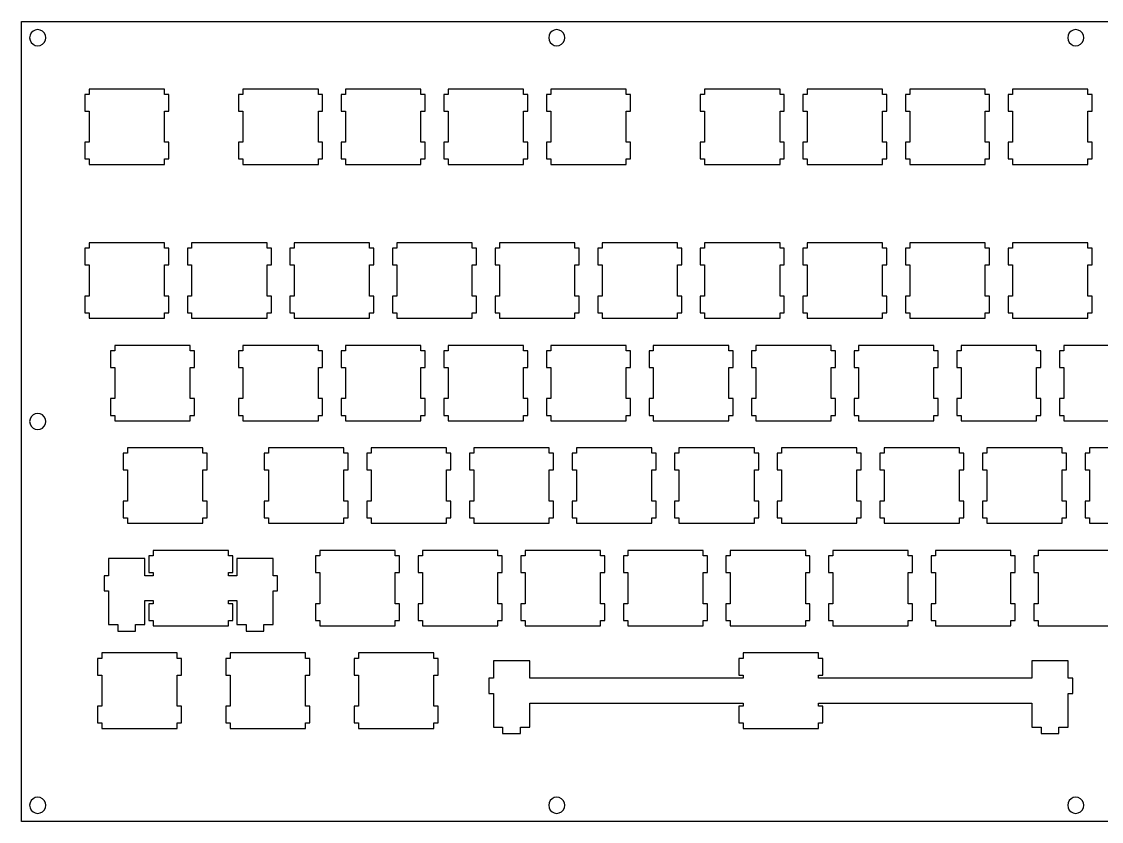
# Model space of a CAD drawing. Extents: x 0 to 392, y 0 to 149.
# Drawn here: x 0.1 to 200.6, y 0.2 to 148.8 of the extents above; entities that cross this region are included whole.
import ezdxf

# ---------------------------------------------------------------- set-up
doc = ezdxf.new("R2010")
doc.units = 0
doc.layers.get('0').update_dxf_attribs({"linetype": 'CONTINUOUS'})

msp = doc.modelspace()

# ---------------------------------------------------------------- linework, layer by layer
at = {"color": 0}
for p, q in [((0.09508, 148.777), (391.569, 148.777)), ((0.09508, 0.19017), (0.09508, 148.777)), ((1.88102, 146.659), (1.66743, 146.242)), ((2.21313, 146.991), (1.88102, 146.659)), ((2.63067, 147.205), (2.21313, 146.991)), ((3.09507, 147.278), (2.63067, 147.205)), ((3.55808, 147.205), (3.09507, 147.278)), ((3.97563, 146.991), (3.55808, 147.205)), ((4.30773, 146.659), (3.97563, 146.991)), ((4.51997, 146.242), (4.30773, 146.659)), ((98.25, 146.659), (98.0362, 146.242)), ((98.582, 146.991), (98.25, 146.659)), ((98.9997, 147.205), (98.582, 146.991)), ((99.4639, 147.278), (98.9997, 147.205)), ((99.9271, 147.205), (99.4639, 147.278)), ((100.344, 146.991), (99.9271, 147.205)), ((100.677, 146.659), (100.344, 146.991)), ((100.889, 146.242), (100.677, 146.659)), ((194.619, 146.659), (194.405, 146.242)), ((194.951, 146.991), (194.619, 146.659)), ((195.369, 147.205), (194.951, 146.991)), ((195.833, 147.278), (195.369, 147.205)), ((196.296, 147.205), (195.833, 147.278)), ((196.713, 146.991), (196.296, 147.205)), ((197.046, 146.659), (196.713, 146.991)), ((197.258, 146.242), (197.046, 146.659)), ((1.66743, 146.242), (1.59301, 145.777)), ((1.59301, 145.777), (1.66743, 145.314)), ((1.66743, 145.314), (1.88102, 144.896)), ((1.88102, 144.896), (2.21313, 144.564)), ((2.21313, 144.564), (2.63067, 144.352)), ((3.55808, 144.352), (3.97563, 144.564)), ((3.97563, 144.564), (4.30773, 144.896)), ((4.30773, 144.896), (4.51997, 145.314)), ((4.59437, 145.777), (4.51997, 146.242)), ((4.51997, 145.314), (4.59437, 145.777)), ((98.0362, 146.242), (97.9632, 145.777)), ((97.9632, 145.777), (98.0362, 145.314)), ((98.0362, 145.314), (98.25, 144.896)), ((98.25, 144.896), (98.582, 144.564)), ((98.582, 144.564), (98.9997, 144.352)), ((99.9271, 144.352), (100.344, 144.564)), ((100.344, 144.564), (100.677, 144.896)), ((100.677, 144.896), (100.889, 145.314)), ((100.963, 145.777), (100.889, 146.242)), ((100.889, 145.314), (100.963, 145.777)), ((194.405, 146.242), (194.332, 145.777)), ((194.332, 145.777), (194.405, 145.314)), ((194.405, 145.314), (194.619, 144.896)), ((194.619, 144.896), (194.951, 144.564)), ((194.951, 144.564), (195.369, 144.352)), ((196.296, 144.352), (196.713, 144.564)), ((196.713, 144.564), (197.046, 144.896)), ((197.046, 144.896), (197.258, 145.314)), ((197.332, 145.777), (197.258, 146.242)), ((197.258, 145.314), (197.332, 145.777)), ((2.63067, 144.352), (3.09507, 144.278)), ((3.09507, 144.278), (3.55808, 144.352)), ((98.9997, 144.352), (99.4639, 144.278)), ((99.4639, 144.278), (99.9271, 144.352)), ((195.369, 144.352), (195.833, 144.278)), ((195.833, 144.278), (196.296, 144.352)), ((12.6201, 135.253), (11.8181, 135.253)), ((11.8181, 135.253), (11.8181, 132.152)), ((12.6201, 136.252), (12.6201, 135.253)), ((26.6196, 136.252), (12.6201, 136.252)), ((26.6196, 135.253), (26.6196, 136.252)), ((27.4175, 135.253), (26.6196, 135.253)), ((27.4175, 132.152), (27.4175, 135.253)), ((41.1949, 135.253), (40.3945, 135.253)), ((40.3945, 135.253), (40.3945, 132.152)), ((41.1949, 136.252), (41.1949, 135.253)), ((55.1946, 136.252), (41.1949, 136.252)), ((55.1946, 135.253), (55.1946, 136.252)), ((55.9939, 135.253), (55.1946, 135.253)), ((55.9939, 132.152), (55.9939, 135.253)), ((60.2449, 135.253), (59.4431, 135.253)), ((59.4431, 135.253), (59.4431, 132.152)), ((60.2449, 136.252), (60.2449, 135.253)), ((74.2446, 136.252), (60.2449, 136.252)), ((74.2446, 135.253), (74.2446, 136.252)), ((75.044, 135.253), (74.2446, 135.253)), ((75.044, 132.152), (75.044, 135.253)), ((79.2949, 135.253), (78.4945, 135.253)), ((78.4945, 135.253), (78.4945, 132.152)), ((79.2949, 136.252), (79.2949, 135.253)), ((93.2946, 136.252), (79.2949, 136.252)), ((93.2946, 135.253), (93.2946, 136.252)), ((94.0939, 135.253), (93.2946, 135.253)), ((94.0939, 132.152), (94.0939, 135.253)), ((98.3449, 135.253), (97.5445, 135.253)), ((97.5445, 135.253), (97.5445, 132.152)), ((98.3449, 136.252), (98.3449, 135.253)), ((112.345, 136.252), (98.3449, 136.252)), ((112.345, 135.253), (112.345, 136.252)), ((113.144, 135.253), (112.345, 135.253)), ((113.144, 132.152), (113.144, 135.253)), ((126.92, 135.253), (126.118, 135.253)), ((126.118, 135.253), (126.118, 132.152)), ((126.92, 136.252), (126.92, 135.253)), ((140.92, 136.252), (126.92, 136.252)), ((140.92, 135.253), (140.92, 136.252)), ((141.719, 135.253), (140.92, 135.253)), ((141.719, 132.152), (141.719, 135.253)), ((145.97, 135.253), (145.169, 135.253)), ((145.169, 135.253), (145.169, 132.152)), ((145.97, 136.252), (145.97, 135.253)), ((159.97, 136.252), (145.97, 136.252)), ((159.97, 135.253), (159.97, 136.252)), ((160.769, 135.253), (159.97, 135.253)), ((160.769, 132.152), (160.769, 135.253)), ((165.02, 135.253), (164.219, 135.253)), ((164.219, 135.253), (164.219, 132.152)), ((165.02, 136.252), (165.02, 135.253)), ((179.02, 136.252), (165.02, 136.252)), ((179.02, 135.253), (179.02, 136.252)), ((179.819, 135.253), (179.02, 135.253)), ((179.819, 132.152), (179.819, 135.253)), ((184.07, 135.253), (183.269, 135.253)), ((183.269, 135.253), (183.269, 132.152)), ((184.07, 136.252), (184.07, 135.253)), ((198.07, 136.252), (184.07, 136.252)), ((198.07, 135.253), (198.07, 136.252)), ((198.869, 135.253), (198.07, 135.253)), ((198.869, 132.152), (198.869, 135.253)), ((11.8181, 132.152), (12.6201, 132.152)), ((12.6201, 132.152), (12.6201, 126.354)), ((26.6196, 126.354), (26.6196, 132.152)), ((26.6196, 132.152), (27.4175, 132.152)), ((40.3945, 132.152), (41.1949, 132.152)), ((41.1949, 132.152), (41.1949, 126.354)), ((55.1946, 126.354), (55.1946, 132.152)), ((55.1946, 132.152), (55.9939, 132.152)), ((59.4431, 132.152), (60.2449, 132.152)), ((60.2449, 132.152), (60.2449, 126.354)), ((74.2446, 126.354), (74.2446, 132.152)), ((74.2446, 132.152), (75.044, 132.152)), ((78.4945, 132.152), (79.2949, 132.152)), ((79.2949, 132.152), (79.2949, 126.354)), ((93.2946, 126.354), (93.2946, 132.152)), ((93.2946, 132.152), (94.0939, 132.152)), ((97.5445, 132.152), (98.3449, 132.152)), ((98.3449, 132.152), (98.3449, 126.354)), ((112.345, 126.354), (112.345, 132.152)), ((112.345, 132.152), (113.144, 132.152)), ((126.118, 132.152), (126.92, 132.152)), ((126.92, 132.152), (126.92, 126.354)), ((140.92, 126.354), (140.92, 132.152)), ((140.92, 132.152), (141.719, 132.152)), ((145.169, 132.152), (145.97, 132.152)), ((145.97, 132.152), (145.97, 126.354)), ((159.97, 126.354), (159.97, 132.152)), ((159.97, 132.152), (160.769, 132.152)), ((164.219, 132.152), (165.02, 132.152)), ((165.02, 132.152), (165.02, 126.354)), ((179.02, 126.354), (179.02, 132.152)), ((179.02, 132.152), (179.819, 132.152)), ((183.269, 132.152), (184.07, 132.152)), ((184.07, 132.152), (184.07, 126.354)), ((198.07, 126.354), (198.07, 132.152)), ((198.07, 132.152), (198.869, 132.152)), ((12.6201, 126.354), (11.8181, 126.354)), ((11.8181, 126.354), (11.8181, 123.253)), ((27.4175, 126.354), (26.6196, 126.354)), ((27.4175, 123.253), (27.4175, 126.354)), ((41.1949, 126.354), (40.3945, 126.354)), ((40.3945, 126.354), (40.3945, 123.253)), ((55.9939, 126.354), (55.1946, 126.354)), ((55.9939, 123.253), (55.9939, 126.354)), ((60.2449, 126.354), (59.4431, 126.354)), ((59.4431, 126.354), (59.4431, 123.253)), ((75.044, 126.354), (74.2446, 126.354)), ((75.044, 123.253), (75.044, 126.354)), ((79.2949, 126.354), (78.4945, 126.354)), ((78.4945, 126.354), (78.4945, 123.253)), ((94.0939, 126.354), (93.2946, 126.354)), ((94.0939, 123.253), (94.0939, 126.354)), ((98.3449, 126.354), (97.5445, 126.354)), ((97.5445, 126.354), (97.5445, 123.253)), ((113.144, 126.354), (112.345, 126.354)), ((113.144, 123.253), (113.144, 126.354)), ((126.92, 126.354), (126.118, 126.354)), ((126.118, 126.354), (126.118, 123.253)), ((141.719, 126.354), (140.92, 126.354)), ((141.719, 123.253), (141.719, 126.354)), ((145.97, 126.354), (145.169, 126.354)), ((145.169, 126.354), (145.169, 123.253)), ((160.769, 126.354), (159.97, 126.354)), ((160.769, 123.253), (160.769, 126.354)), ((165.02, 126.354), (164.219, 126.354)), ((164.219, 126.354), (164.219, 123.253)), ((179.819, 126.354), (179.02, 126.354)), ((179.819, 123.253), (179.819, 126.354)), ((184.07, 126.354), (183.269, 126.354)), ((183.269, 126.354), (183.269, 123.253)), ((198.869, 126.354), (198.07, 126.354)), ((198.869, 123.253), (198.869, 126.354)), ((11.8181, 123.253), (12.6201, 123.253)), ((12.6201, 123.253), (12.6201, 122.253)), ((26.6196, 122.253), (26.6196, 123.253)), ((26.6196, 123.253), (27.4175, 123.253)), ((40.3945, 123.253), (41.1949, 123.253)), ((41.1949, 123.253), (41.1949, 122.253)), ((55.1946, 122.253), (55.1946, 123.253)), ((55.1946, 123.253), (55.9939, 123.253)), ((59.4431, 123.253), (60.2449, 123.253)), ((60.2449, 123.253), (60.2449, 122.253)), ((74.2446, 122.253), (74.2446, 123.253)), ((74.2446, 123.253), (75.044, 123.253)), ((78.4945, 123.253), (79.2949, 123.253)), ((79.2949, 123.253), (79.2949, 122.253)), ((93.2946, 122.253), (93.2946, 123.253)), ((93.2946, 123.253), (94.0939, 123.253)), ((97.5445, 123.253), (98.3449, 123.253)), ((98.3449, 123.253), (98.3449, 122.253)), ((112.345, 122.253), (112.345, 123.253)), ((112.345, 123.253), (113.144, 123.253)), ((126.118, 123.253), (126.92, 123.253)), ((126.92, 123.253), (126.92, 122.253)), ((140.92, 122.253), (140.92, 123.253)), ((140.92, 123.253), (141.719, 123.253)), ((145.169, 123.253), (145.97, 123.253)), ((145.97, 123.253), (145.97, 122.253)), ((159.97, 122.253), (159.97, 123.253)), ((159.97, 123.253), (160.769, 123.253)), ((164.219, 123.253), (165.02, 123.253)), ((165.02, 123.253), (165.02, 122.253)), ((179.02, 122.253), (179.02, 123.253)), ((179.02, 123.253), (179.819, 123.253)), ((183.269, 123.253), (184.07, 123.253)), ((184.07, 123.253), (184.07, 122.253)), ((198.07, 122.253), (198.07, 123.253)), ((198.07, 123.253), (198.869, 123.253)), ((12.6201, 122.253), (26.6196, 122.253)), ((41.1949, 122.253), (55.1946, 122.253)), ((60.2449, 122.253), (74.2446, 122.253)), ((79.2949, 122.253), (93.2946, 122.253)), ((98.3449, 122.253), (112.345, 122.253)), ((126.92, 122.253), (140.92, 122.253)), ((145.97, 122.253), (159.97, 122.253)), ((165.02, 122.253), (179.02, 122.253)), ((184.07, 122.253), (198.07, 122.253)), ((12.6201, 106.678), (11.8181, 106.678)), ((11.8181, 106.678), (11.8181, 103.577)), ((12.6201, 107.677), (12.6201, 106.678)), ((26.6196, 107.677), (12.6201, 107.677)), ((26.6196, 106.678), (26.6196, 107.677)), ((27.4175, 106.678), (26.6196, 106.678)), ((27.4175, 103.577), (27.4175, 106.678)), ((31.6701, 106.678), (30.8694, 106.678)), ((30.8694, 106.678), (30.8694, 103.577)), ((31.6701, 107.677), (31.6701, 106.678)), ((45.6696, 107.677), (31.6701, 107.677)), ((45.6696, 106.678), (45.6696, 107.677)), ((46.4689, 106.678), (45.6696, 106.678)), ((46.4689, 103.577), (46.4689, 106.678)), ((50.7199, 106.678), (49.9195, 106.678)), ((49.9195, 106.678), (49.9195, 103.577)), ((50.7199, 107.677), (50.7199, 106.678)), ((64.7196, 107.677), (50.7199, 107.677)), ((64.7196, 106.678), (64.7196, 107.677)), ((65.519, 106.678), (64.7196, 106.678)), ((65.519, 103.577), (65.519, 106.678)), ((69.7699, 106.678), (68.9695, 106.678)), ((68.9695, 106.678), (68.9695, 103.577)), ((69.7699, 107.677), (69.7699, 106.678)), ((83.7696, 107.677), (69.7699, 107.677)), ((83.7696, 106.678), (83.7696, 107.677)), ((84.569, 106.678), (83.7696, 106.678)), ((84.569, 103.577), (84.569, 106.678)), ((88.8199, 106.678), (88.0195, 106.678)), ((88.0195, 106.678), (88.0195, 103.577)), ((88.8199, 107.677), (88.8199, 106.678)), ((102.82, 107.677), (88.8199, 107.677)), ((102.82, 106.678), (102.82, 107.677)), ((103.619, 106.678), (102.82, 106.678)), ((103.619, 103.577), (103.619, 106.678)), ((107.869, 106.678), (107.069, 106.678)), ((107.069, 106.678), (107.069, 103.577)), ((107.869, 107.677), (107.869, 106.678)), ((121.868, 107.677), (107.869, 107.677)), ((121.868, 106.678), (121.868, 107.677)), ((122.669, 106.678), (121.868, 106.678)), ((122.669, 103.577), (122.669, 106.678)), ((126.92, 106.678), (126.118, 106.678)), ((126.118, 106.678), (126.118, 103.577)), ((126.92, 107.677), (126.92, 106.678)), ((140.92, 107.677), (126.92, 107.677)), ((140.92, 106.678), (140.92, 107.677)), ((141.719, 106.678), (140.92, 106.678)), ((141.719, 103.577), (141.719, 106.678)), ((145.97, 106.678), (145.169, 106.678)), ((145.169, 106.678), (145.169, 103.577)), ((145.97, 107.677), (145.97, 106.678)), ((159.97, 107.677), (145.97, 107.677)), ((159.97, 106.678), (159.97, 107.677)), ((160.769, 106.678), (159.97, 106.678)), ((160.769, 103.577), (160.769, 106.678)), ((165.02, 106.678), (164.219, 106.678)), ((164.219, 106.678), (164.219, 103.577)), ((165.02, 107.677), (165.02, 106.678)), ((179.02, 107.677), (165.02, 107.677)), ((179.02, 106.678), (179.02, 107.677)), ((179.819, 106.678), (179.02, 106.678)), ((179.819, 103.577), (179.819, 106.678)), ((184.07, 106.678), (183.269, 106.678)), ((183.269, 106.678), (183.269, 103.577)), ((184.07, 107.677), (184.07, 106.678)), ((198.07, 107.677), (184.07, 107.677)), ((198.07, 106.678), (198.07, 107.677)), ((198.869, 106.678), (198.07, 106.678)), ((198.869, 103.577), (198.869, 106.678)), ((11.8181, 103.577), (12.6201, 103.577)), ((12.6201, 103.577), (12.6201, 97.7773)), ((26.6196, 97.7773), (26.6196, 103.577)), ((26.6196, 103.577), (27.4175, 103.577)), ((30.8694, 103.577), (31.6701, 103.577)), ((31.6701, 103.577), (31.6701, 97.7773)), ((45.6696, 97.7773), (45.6696, 103.577)), ((45.6696, 103.577), (46.4689, 103.577)), ((49.9195, 103.577), (50.7199, 103.577)), ((50.7199, 103.577), (50.7199, 97.7773)), ((64.7196, 97.7773), (64.7196, 103.577)), ((64.7196, 103.577), (65.519, 103.577)), ((68.9695, 103.577), (69.7699, 103.577)), ((69.7699, 103.577), (69.7699, 97.7773)), ((83.7696, 97.7773), (83.7696, 103.577)), ((83.7696, 103.577), (84.569, 103.577)), ((88.0195, 103.577), (88.8199, 103.577)), ((88.8199, 103.577), (88.8199, 97.7773)), ((102.82, 97.7773), (102.82, 103.577)), ((102.82, 103.577), (103.619, 103.577)), ((107.069, 103.577), (107.869, 103.577)), ((107.869, 103.577), (107.869, 97.7773)), ((121.868, 97.7773), (121.868, 103.577)), ((121.868, 103.577), (122.669, 103.577)), ((126.118, 103.577), (126.92, 103.577)), ((126.92, 103.577), (126.92, 97.7773)), ((140.92, 97.7773), (140.92, 103.577)), ((140.92, 103.577), (141.719, 103.577)), ((145.169, 103.577), (145.97, 103.577)), ((145.97, 103.577), (145.97, 97.7773)), ((159.97, 97.7773), (159.97, 103.577)), ((159.97, 103.577), (160.769, 103.577)), ((164.219, 103.577), (165.02, 103.577)), ((165.02, 103.577), (165.02, 97.7773)), ((179.02, 97.7773), (179.02, 103.577)), ((179.02, 103.577), (179.819, 103.577)), ((183.269, 103.577), (184.07, 103.577)), ((184.07, 103.577), (184.07, 97.7773)), ((198.07, 97.7773), (198.07, 103.577)), ((198.07, 103.577), (198.869, 103.577)), ((12.6201, 97.7773), (11.8181, 97.7773)), ((11.8181, 97.7773), (11.8181, 94.6781)), ((27.4175, 97.7773), (26.6196, 97.7773)), ((27.4175, 94.6781), (27.4175, 97.7773)), ((31.6701, 97.7773), (30.8694, 97.7773)), ((30.8694, 97.7773), (30.8694, 94.6781)), ((46.4689, 97.7773), (45.6696, 97.7773)), ((46.4689, 94.6781), (46.4689, 97.7773)), ((50.7199, 97.7773), (49.9195, 97.7773)), ((49.9195, 97.7773), (49.9195, 94.6781)), ((65.519, 97.7773), (64.7196, 97.7773)), ((65.519, 94.6781), (65.519, 97.7773)), ((69.7699, 97.7773), (68.9695, 97.7773)), ((68.9695, 97.7773), (68.9695, 94.6781)), ((84.569, 97.7773), (83.7696, 97.7773)), ((84.569, 94.6781), (84.569, 97.7773)), ((88.8199, 97.7773), (88.0195, 97.7773)), ((88.0195, 97.7773), (88.0195, 94.6781)), ((103.619, 97.7773), (102.82, 97.7773)), ((103.619, 94.6781), (103.619, 97.7773)), ((107.869, 97.7773), (107.069, 97.7773)), ((107.069, 97.7773), (107.069, 94.6781)), ((122.669, 97.7773), (121.868, 97.7773)), ((122.669, 94.6781), (122.669, 97.7773)), ((126.92, 97.7773), (126.118, 97.7773)), ((126.118, 97.7773), (126.118, 94.6781)), ((141.719, 97.7773), (140.92, 97.7773)), ((141.719, 94.6781), (141.719, 97.7773)), ((145.97, 97.7773), (145.169, 97.7773)), ((145.169, 97.7773), (145.169, 94.6781)), ((160.769, 97.7773), (159.97, 97.7773)), ((160.769, 94.6781), (160.769, 97.7773)), ((165.02, 97.7773), (164.219, 97.7773)), ((164.219, 97.7773), (164.219, 94.6781)), ((179.819, 97.7773), (179.02, 97.7773)), ((179.819, 94.6781), (179.819, 97.7773)), ((184.07, 97.7773), (183.269, 97.7773)), ((183.269, 97.7773), (183.269, 94.6781)), ((198.869, 97.7773), (198.07, 97.7773)), ((198.869, 94.6781), (198.869, 97.7773)), ((11.8181, 94.6781), (12.6201, 94.6781)), ((12.6201, 94.6781), (12.6201, 93.6777)), ((26.6196, 93.6777), (26.6196, 94.6781)), ((26.6196, 94.6781), (27.4175, 94.6781)), ((30.8694, 94.6781), (31.6701, 94.6781)), ((31.6701, 94.6781), (31.6701, 93.6777)), ((45.6696, 93.6777), (45.6696, 94.6781)), ((45.6696, 94.6781), (46.4689, 94.6781)), ((49.9195, 94.6781), (50.7199, 94.6781)), ((50.7199, 94.6781), (50.7199, 93.6777)), ((64.7196, 93.6777), (64.7196, 94.6781)), ((64.7196, 94.6781), (65.519, 94.6781)), ((68.9695, 94.6781), (69.7699, 94.6781)), ((69.7699, 94.6781), (69.7699, 93.6777)), ((83.7696, 93.6777), (83.7696, 94.6781)), ((83.7696, 94.6781), (84.569, 94.6781)), ((88.0195, 94.6781), (88.8199, 94.6781)), ((88.8199, 94.6781), (88.8199, 93.6777)), ((102.82, 93.6777), (102.82, 94.6781)), ((102.82, 94.6781), (103.619, 94.6781)), ((107.069, 94.6781), (107.869, 94.6781)), ((107.869, 94.6781), (107.869, 93.6777)), ((121.868, 93.6777), (121.868, 94.6781)), ((121.868, 94.6781), (122.669, 94.6781)), ((126.118, 94.6781), (126.92, 94.6781)), ((126.92, 94.6781), (126.92, 93.6777)), ((140.92, 93.6777), (140.92, 94.6781)), ((140.92, 94.6781), (141.719, 94.6781)), ((145.169, 94.6781), (145.97, 94.6781)), ((145.97, 94.6781), (145.97, 93.6777)), ((159.97, 93.6777), (159.97, 94.6781)), ((159.97, 94.6781), (160.769, 94.6781)), ((164.219, 94.6781), (165.02, 94.6781)), ((165.02, 94.6781), (165.02, 93.6777)), ((179.02, 93.6777), (179.02, 94.6781)), ((179.02, 94.6781), (179.819, 94.6781)), ((183.269, 94.6781), (184.07, 94.6781)), ((184.07, 94.6781), (184.07, 93.6777)), ((198.07, 93.6777), (198.07, 94.6781)), ((198.07, 94.6781), (198.869, 94.6781)), ((12.6201, 93.6777), (26.6196, 93.6777)), ((31.6701, 93.6777), (45.6696, 93.6777)), ((50.7199, 93.6777), (64.7196, 93.6777)), ((69.7699, 93.6777), (83.7696, 93.6777)), ((88.8199, 93.6777), (102.82, 93.6777)), ((107.869, 93.6777), (121.868, 93.6777)), ((126.92, 93.6777), (140.92, 93.6777)), ((145.97, 93.6777), (159.97, 93.6777)), ((165.02, 93.6777), (179.02, 93.6777)), ((184.07, 93.6777), (198.07, 93.6777)), ((17.3812, 88.6273), (17.3812, 87.6282)), ((31.3821, 88.6273), (17.3812, 88.6273)), ((31.3821, 87.6282), (31.3821, 88.6273)), ((41.1949, 88.6273), (41.1949, 87.6282)), ((55.1946, 88.6273), (41.1949, 88.6273)), ((55.1946, 87.6282), (55.1946, 88.6273)), ((60.2449, 88.6273), (60.2449, 87.6282)), ((74.2446, 88.6273), (60.2449, 88.6273)), ((74.2446, 87.6282), (74.2446, 88.6273)), ((79.2949, 88.6273), (79.2949, 87.6282)), ((93.2946, 88.6273), (79.2949, 88.6273)), ((93.2946, 87.6282), (93.2946, 88.6273)), ((98.3449, 88.6273), (98.3449, 87.6282)), ((112.345, 88.6273), (98.3449, 88.6273)), ((112.345, 87.6282), (112.345, 88.6273)), ((117.395, 88.6273), (117.395, 87.6282)), ((131.395, 88.6273), (117.395, 88.6273)), ((131.395, 87.6282), (131.395, 88.6273)), ((136.445, 88.6273), (136.445, 87.6282)), ((150.445, 88.6273), (136.445, 88.6273)), ((150.445, 87.6282), (150.445, 88.6273)), ((155.495, 88.6273), (155.495, 87.6282)), ((169.495, 88.6273), (155.495, 88.6273)), ((169.495, 87.6282), (169.495, 88.6273)), ((174.545, 88.6273), (174.545, 87.6282)), ((188.545, 88.6273), (174.545, 88.6273)), ((188.545, 87.6282), (188.545, 88.6273)), ((193.595, 88.6273), (193.595, 87.6282)), ((207.595, 88.6273), (193.595, 88.6273)), ((17.3812, 87.6282), (16.5819, 87.6282)), ((16.5819, 87.6282), (16.5819, 84.5273)), ((32.1813, 87.6282), (31.3821, 87.6282)), ((32.1813, 84.5273), (32.1813, 87.6282)), ((41.1949, 87.6282), (40.3945, 87.6282)), ((40.3945, 87.6282), (40.3945, 84.5273)), ((55.9939, 87.6282), (55.1946, 87.6282)), ((55.9939, 84.5273), (55.9939, 87.6282)), ((60.2449, 87.6282), (59.4431, 87.6282)), ((59.4431, 87.6282), (59.4431, 84.5273)), ((75.044, 87.6282), (74.2446, 87.6282)), ((75.044, 84.5273), (75.044, 87.6282)), ((79.2949, 87.6282), (78.4945, 87.6282)), ((78.4945, 87.6282), (78.4945, 84.5273)), ((94.0939, 87.6282), (93.2946, 87.6282)), ((94.0939, 84.5273), (94.0939, 87.6282)), ((98.3449, 87.6282), (97.5445, 87.6282)), ((97.5445, 87.6282), (97.5445, 84.5273)), ((113.144, 87.6282), (112.345, 87.6282)), ((113.144, 84.5273), (113.144, 87.6282)), ((117.395, 87.6282), (116.594, 87.6282)), ((116.594, 87.6282), (116.594, 84.5273)), ((132.194, 87.6282), (131.395, 87.6282)), ((132.194, 84.5273), (132.194, 87.6282)), ((136.445, 87.6282), (135.644, 87.6282)), ((135.644, 87.6282), (135.644, 84.5273)), ((151.244, 87.6282), (150.445, 87.6282)), ((151.244, 84.5273), (151.244, 87.6282)), ((155.495, 87.6282), (154.694, 87.6282)), ((154.694, 87.6282), (154.694, 84.5273)), ((170.294, 87.6282), (169.495, 87.6282)), ((170.294, 84.5273), (170.294, 87.6282)), ((174.545, 87.6282), (173.744, 87.6282)), ((173.744, 87.6282), (173.744, 84.5273)), ((189.344, 87.6282), (188.545, 87.6282)), ((189.344, 84.5273), (189.344, 87.6282)), ((193.595, 87.6282), (192.794, 87.6282)), ((192.794, 87.6282), (192.794, 84.5273)), ((16.5819, 84.5273), (17.3812, 84.5273)), ((17.3812, 84.5273), (17.3812, 78.7273)), ((31.3821, 78.7273), (31.3821, 84.5273)), ((31.3821, 84.5273), (32.1813, 84.5273)), ((40.3945, 84.5273), (41.1949, 84.5273)), ((41.1949, 84.5273), (41.1949, 78.7273)), ((55.1946, 78.7273), (55.1946, 84.5273)), ((55.1946, 84.5273), (55.9939, 84.5273)), ((59.4431, 84.5273), (60.2449, 84.5273)), ((60.2449, 84.5273), (60.2449, 78.7273)), ((74.2446, 78.7273), (74.2446, 84.5273)), ((74.2446, 84.5273), (75.044, 84.5273)), ((78.4945, 84.5273), (79.2949, 84.5273)), ((79.2949, 84.5273), (79.2949, 78.7273)), ((93.2946, 78.7273), (93.2946, 84.5273)), ((93.2946, 84.5273), (94.0939, 84.5273)), ((97.5445, 84.5273), (98.3449, 84.5273)), ((98.3449, 84.5273), (98.3449, 78.7273)), ((112.345, 78.7273), (112.345, 84.5273)), ((112.345, 84.5273), (113.144, 84.5273)), ((116.594, 84.5273), (117.395, 84.5273)), ((117.395, 84.5273), (117.395, 78.7273)), ((131.395, 78.7273), (131.395, 84.5273)), ((131.395, 84.5273), (132.194, 84.5273)), ((135.644, 84.5273), (136.445, 84.5273)), ((136.445, 84.5273), (136.445, 78.7273)), ((150.445, 78.7273), (150.445, 84.5273)), ((150.445, 84.5273), (151.244, 84.5273)), ((154.694, 84.5273), (155.495, 84.5273)), ((155.495, 84.5273), (155.495, 78.7273)), ((169.495, 78.7273), (169.495, 84.5273)), ((169.495, 84.5273), (170.294, 84.5273)), ((173.744, 84.5273), (174.545, 84.5273)), ((174.545, 84.5273), (174.545, 78.7273)), ((188.545, 78.7273), (188.545, 84.5273)), ((188.545, 84.5273), (189.344, 84.5273)), ((192.794, 84.5273), (193.595, 84.5273)), ((193.595, 84.5273), (193.595, 78.7273)), ((17.3812, 78.7273), (16.5819, 78.7273)), ((16.5819, 78.7273), (16.5819, 75.6281)), ((32.1813, 78.7273), (31.3821, 78.7273)), ((32.1813, 75.6281), (32.1813, 78.7273)), ((41.1949, 78.7273), (40.3945, 78.7273)), ((40.3945, 78.7273), (40.3945, 75.6281)), ((55.9939, 78.7273), (55.1946, 78.7273)), ((55.9939, 75.6281), (55.9939, 78.7273)), ((60.2449, 78.7273), (59.4431, 78.7273)), ((59.4431, 78.7273), (59.4431, 75.6281)), ((75.044, 78.7273), (74.2446, 78.7273)), ((75.044, 75.6281), (75.044, 78.7273)), ((79.2949, 78.7273), (78.4945, 78.7273)), ((78.4945, 78.7273), (78.4945, 75.6281)), ((94.0939, 78.7273), (93.2946, 78.7273)), ((94.0939, 75.6281), (94.0939, 78.7273)), ((98.3449, 78.7273), (97.5445, 78.7273)), ((97.5445, 78.7273), (97.5445, 75.6281)), ((113.144, 78.7273), (112.345, 78.7273)), ((113.144, 75.6281), (113.144, 78.7273)), ((117.395, 78.7273), (116.594, 78.7273)), ((116.594, 78.7273), (116.594, 75.6281)), ((132.194, 78.7273), (131.395, 78.7273)), ((132.194, 75.6281), (132.194, 78.7273)), ((136.445, 78.7273), (135.644, 78.7273)), ((135.644, 78.7273), (135.644, 75.6281)), ((151.244, 78.7273), (150.445, 78.7273)), ((151.244, 75.6281), (151.244, 78.7273)), ((155.495, 78.7273), (154.694, 78.7273)), ((154.694, 78.7273), (154.694, 75.6281)), ((170.294, 78.7273), (169.495, 78.7273)), ((170.294, 75.6281), (170.294, 78.7273)), ((174.545, 78.7273), (173.744, 78.7273)), ((173.744, 78.7273), (173.744, 75.6281)), ((189.344, 78.7273), (188.545, 78.7273)), ((189.344, 75.6281), (189.344, 78.7273)), ((193.595, 78.7273), (192.794, 78.7273)), ((192.794, 78.7273), (192.794, 75.6281)), ((1.66743, 74.9473), (1.59301, 74.4844)), ((1.59301, 74.4844), (1.66743, 74.0212)), ((1.88102, 75.3664), (1.66743, 74.9473)), ((2.21313, 75.6984), (1.88102, 75.3664)), ((2.63067, 75.9107), (2.21313, 75.6984)), ((3.09507, 75.9837), (2.63067, 75.9107)), ((3.55808, 75.9107), (3.09507, 75.9837)), ((3.97563, 75.6984), (3.55808, 75.9107)), ((4.30773, 75.3664), (3.97563, 75.6984)), ((4.51997, 74.9473), (4.30773, 75.3664)), ((4.59437, 74.4844), (4.51997, 74.9473)), ((4.51997, 74.0212), (4.59437, 74.4844)), ((16.5819, 75.6281), (17.3812, 75.6281)), ((17.3812, 75.6281), (17.3812, 74.6277)), ((17.3812, 74.6277), (31.3821, 74.6277)), ((31.3821, 74.6277), (31.3821, 75.6281)), ((31.3821, 75.6281), (32.1813, 75.6281)), ((40.3945, 75.6281), (41.1949, 75.6281)), ((41.1949, 75.6281), (41.1949, 74.6277)), ((41.1949, 74.6277), (55.1946, 74.6277)), ((55.1946, 74.6277), (55.1946, 75.6281)), ((55.1946, 75.6281), (55.9939, 75.6281)), ((59.4431, 75.6281), (60.2449, 75.6281)), ((60.2449, 75.6281), (60.2449, 74.6277)), ((60.2449, 74.6277), (74.2446, 74.6277)), ((74.2446, 74.6277), (74.2446, 75.6281)), ((74.2446, 75.6281), (75.044, 75.6281)), ((78.4945, 75.6281), (79.2949, 75.6281)), ((79.2949, 75.6281), (79.2949, 74.6277)), ((79.2949, 74.6277), (93.2946, 74.6277)), ((93.2946, 74.6277), (93.2946, 75.6281)), ((93.2946, 75.6281), (94.0939, 75.6281)), ((97.5445, 75.6281), (98.3449, 75.6281)), ((98.3449, 75.6281), (98.3449, 74.6277)), ((98.3449, 74.6277), (112.345, 74.6277)), ((112.345, 74.6277), (112.345, 75.6281)), ((112.345, 75.6281), (113.144, 75.6281)), ((116.594, 75.6281), (117.395, 75.6281)), ((117.395, 75.6281), (117.395, 74.6277)), ((117.395, 74.6277), (131.395, 74.6277)), ((131.395, 74.6277), (131.395, 75.6281)), ((131.395, 75.6281), (132.194, 75.6281)), ((135.644, 75.6281), (136.445, 75.6281)), ((136.445, 75.6281), (136.445, 74.6277)), ((136.445, 74.6277), (150.445, 74.6277)), ((150.445, 74.6277), (150.445, 75.6281)), ((150.445, 75.6281), (151.244, 75.6281)), ((154.694, 75.6281), (155.495, 75.6281)), ((155.495, 75.6281), (155.495, 74.6277)), ((155.495, 74.6277), (169.495, 74.6277)), ((169.495, 74.6277), (169.495, 75.6281)), ((169.495, 75.6281), (170.294, 75.6281)), ((173.744, 75.6281), (174.545, 75.6281)), ((174.545, 75.6281), (174.545, 74.6277)), ((174.545, 74.6277), (188.545, 74.6277)), ((188.545, 74.6277), (188.545, 75.6281)), ((188.545, 75.6281), (189.344, 75.6281)), ((192.794, 75.6281), (193.595, 75.6281)), ((193.595, 75.6281), (193.595, 74.6277)), ((193.595, 74.6277), (207.595, 74.6277)), ((1.66743, 74.0212), (1.88102, 73.6025)), ((1.88102, 73.6025), (2.21313, 73.2702)), ((2.21313, 73.2702), (2.63067, 73.0582)), ((2.63067, 73.0582), (3.09507, 72.9837)), ((3.09507, 72.9837), (3.55808, 73.0582)), ((3.55808, 73.0582), (3.97563, 73.2702)), ((3.97563, 73.2702), (4.30773, 73.6025)), ((4.30773, 73.6025), (4.51997, 74.0212)), ((19.7624, 68.5782), (18.9618, 68.5782)), ((18.9618, 68.5782), (18.9618, 65.4773)), ((19.7624, 69.5773), (19.7624, 68.5782)), ((33.7619, 69.5773), (19.7624, 69.5773)), ((33.7619, 68.5782), (33.7619, 69.5773)), ((34.5626, 68.5782), (33.7619, 68.5782)), ((34.5626, 65.4773), (34.5626, 68.5782)), ((45.9564, 68.5782), (45.157, 68.5782)), ((45.157, 68.5782), (45.157, 65.4773)), ((45.9564, 69.5773), (45.9564, 68.5782)), ((59.9556, 69.5773), (45.9564, 69.5773)), ((59.9556, 68.5782), (59.9556, 69.5773)), ((60.7564, 68.5782), (59.9556, 68.5782)), ((60.7564, 65.4773), (60.7564, 68.5782)), ((65.0064, 68.5782), (64.207, 68.5782)), ((64.207, 68.5782), (64.207, 65.4773)), ((65.0064, 69.5773), (65.0064, 68.5782)), ((79.0071, 69.5773), (65.0064, 69.5773)), ((79.0071, 68.5782), (79.0071, 69.5773)), ((79.8065, 68.5782), (79.0071, 68.5782)), ((79.8065, 65.4773), (79.8065, 68.5782)), ((84.0564, 68.5782), (83.257, 68.5782)), ((83.257, 68.5782), (83.257, 65.4773)), ((84.0564, 69.5773), (84.0564, 68.5782)), ((98.0571, 69.5773), (84.0564, 69.5773)), ((98.0571, 68.5782), (98.0571, 69.5773)), ((98.8564, 68.5782), (98.0571, 68.5782)), ((98.8564, 65.4773), (98.8564, 68.5782)), ((103.106, 68.5782), (102.307, 68.5782)), ((102.307, 68.5782), (102.307, 65.4773)), ((103.106, 69.5773), (103.106, 68.5782)), ((117.107, 69.5773), (103.106, 69.5773)), ((117.107, 68.5782), (117.107, 69.5773)), ((117.906, 68.5782), (117.107, 68.5782)), ((117.906, 65.4773), (117.906, 68.5782)), ((122.156, 68.5782), (121.357, 68.5782)), ((121.357, 68.5782), (121.357, 65.4773)), ((122.156, 69.5773), (122.156, 68.5782)), ((136.157, 69.5773), (122.156, 69.5773)), ((136.157, 68.5782), (136.157, 69.5773)), ((136.956, 68.5782), (136.157, 68.5782)), ((136.956, 65.4773), (136.956, 68.5782)), ((141.206, 68.5782), (140.407, 68.5782)), ((140.407, 68.5782), (140.407, 65.4773)), ((141.206, 69.5773), (141.206, 68.5782)), ((155.207, 69.5773), (141.206, 69.5773)), ((155.207, 68.5782), (155.207, 69.5773)), ((156.006, 68.5782), (155.207, 68.5782)), ((156.006, 65.4773), (156.006, 68.5782)), ((160.256, 68.5782), (159.457, 68.5782)), ((159.457, 68.5782), (159.457, 65.4773)), ((160.256, 69.5773), (160.256, 68.5782)), ((174.257, 69.5773), (160.256, 69.5773)), ((174.257, 68.5782), (174.257, 69.5773)), ((175.056, 68.5782), (174.257, 68.5782)), ((175.056, 65.4773), (175.056, 68.5782)), ((179.306, 68.5782), (178.507, 68.5782)), ((178.507, 68.5782), (178.507, 65.4773)), ((179.306, 69.5773), (179.306, 68.5782)), ((193.307, 69.5773), (179.306, 69.5773)), ((193.307, 68.5782), (193.307, 69.5773)), ((194.106, 68.5782), (193.307, 68.5782)), ((194.106, 65.4773), (194.106, 68.5782)), ((198.356, 68.5782), (197.557, 68.5782)), ((197.557, 68.5782), (197.557, 65.4773)), ((198.356, 69.5773), (198.356, 68.5782)), ((212.357, 69.5773), (198.356, 69.5773)), ((18.9618, 65.4773), (19.7624, 65.4773)), ((19.7624, 65.4773), (19.7624, 59.6773)), ((33.7619, 59.6773), (33.7619, 65.4773)), ((33.7619, 65.4773), (34.5626, 65.4773)), ((45.157, 65.4773), (45.9564, 65.4773)), ((45.9564, 65.4773), (45.9564, 59.6773)), ((59.9556, 59.6773), (59.9556, 65.4773)), ((59.9556, 65.4773), (60.7564, 65.4773)), ((64.207, 65.4773), (65.0064, 65.4773)), ((65.0064, 65.4773), (65.0064, 59.6773)), ((79.0071, 59.6773), (79.0071, 65.4773)), ((79.0071, 65.4773), (79.8065, 65.4773)), ((83.257, 65.4773), (84.0564, 65.4773)), ((84.0564, 65.4773), (84.0564, 59.6773)), ((98.0571, 59.6773), (98.0571, 65.4773)), ((98.0571, 65.4773), (98.8564, 65.4773)), ((102.307, 65.4773), (103.106, 65.4773)), ((103.106, 65.4773), (103.106, 59.6773)), ((117.107, 59.6773), (117.107, 65.4773)), ((117.107, 65.4773), (117.906, 65.4773)), ((121.357, 65.4773), (122.156, 65.4773)), ((122.156, 65.4773), (122.156, 59.6773)), ((136.157, 59.6773), (136.157, 65.4773)), ((136.157, 65.4773), (136.956, 65.4773)), ((140.407, 65.4773), (141.206, 65.4773)), ((141.206, 65.4773), (141.206, 59.6773)), ((155.207, 59.6773), (155.207, 65.4773)), ((155.207, 65.4773), (156.006, 65.4773)), ((159.457, 65.4773), (160.256, 65.4773)), ((160.256, 65.4773), (160.256, 59.6773)), ((174.257, 59.6773), (174.257, 65.4773)), ((174.257, 65.4773), (175.056, 65.4773)), ((178.507, 65.4773), (179.306, 65.4773)), ((179.306, 65.4773), (179.306, 59.6773)), ((193.307, 59.6773), (193.307, 65.4773)), ((193.307, 65.4773), (194.106, 65.4773)), ((197.557, 65.4773), (198.356, 65.4773)), ((198.356, 65.4773), (198.356, 59.6773)), ((19.7624, 59.6773), (18.9618, 59.6773)), ((18.9618, 59.6773), (18.9618, 56.5781)), ((34.5626, 59.6773), (33.7619, 59.6773)), ((34.5626, 56.5781), (34.5626, 59.6773)), ((45.9564, 59.6773), (45.157, 59.6773)), ((45.157, 59.6773), (45.157, 56.5781)), ((60.7564, 59.6773), (59.9556, 59.6773)), ((60.7564, 56.5781), (60.7564, 59.6773)), ((65.0064, 59.6773), (64.207, 59.6773)), ((64.207, 59.6773), (64.207, 56.5781)), ((79.8065, 59.6773), (79.0071, 59.6773)), ((79.8065, 56.5781), (79.8065, 59.6773)), ((84.0564, 59.6773), (83.257, 59.6773)), ((83.257, 59.6773), (83.257, 56.5781)), ((98.8564, 59.6773), (98.0571, 59.6773)), ((98.8564, 56.5781), (98.8564, 59.6773)), ((103.106, 59.6773), (102.307, 59.6773)), ((102.307, 59.6773), (102.307, 56.5781)), ((117.906, 59.6773), (117.107, 59.6773)), ((117.906, 56.5781), (117.906, 59.6773)), ((122.156, 59.6773), (121.357, 59.6773)), ((121.357, 59.6773), (121.357, 56.5781)), ((136.956, 59.6773), (136.157, 59.6773)), ((136.956, 56.5781), (136.956, 59.6773)), ((141.206, 59.6773), (140.407, 59.6773)), ((140.407, 59.6773), (140.407, 56.5781)), ((156.006, 59.6773), (155.207, 59.6773)), ((156.006, 56.5781), (156.006, 59.6773)), ((160.256, 59.6773), (159.457, 59.6773)), ((159.457, 59.6773), (159.457, 56.5781)), ((175.056, 59.6773), (174.257, 59.6773)), ((175.056, 56.5781), (175.056, 59.6773)), ((179.306, 59.6773), (178.507, 59.6773)), ((178.507, 59.6773), (178.507, 56.5781)), ((194.106, 59.6773), (193.307, 59.6773)), ((194.106, 56.5781), (194.106, 59.6773)), ((198.356, 59.6773), (197.557, 59.6773)), ((197.557, 59.6773), (197.557, 56.5781)), ((18.9618, 56.5781), (19.7624, 56.5781)), ((19.7624, 56.5781), (19.7624, 55.5777)), ((33.7619, 55.5777), (33.7619, 56.5781)), ((33.7619, 56.5781), (34.5626, 56.5781)), ((45.157, 56.5781), (45.9564, 56.5781)), ((45.9564, 56.5781), (45.9564, 55.5777)), ((59.9556, 55.5777), (59.9556, 56.5781)), ((59.9556, 56.5781), (60.7564, 56.5781)), ((64.207, 56.5781), (65.0064, 56.5781)), ((65.0064, 56.5781), (65.0064, 55.5777)), ((79.0071, 55.5777), (79.0071, 56.5781)), ((79.0071, 56.5781), (79.8065, 56.5781)), ((83.257, 56.5781), (84.0564, 56.5781)), ((84.0564, 56.5781), (84.0564, 55.5777)), ((98.0571, 55.5777), (98.0571, 56.5781)), ((98.0571, 56.5781), (98.8564, 56.5781)), ((102.307, 56.5781), (103.106, 56.5781)), ((103.106, 56.5781), (103.106, 55.5777)), ((117.107, 55.5777), (117.107, 56.5781)), ((117.107, 56.5781), (117.906, 56.5781)), ((121.357, 56.5781), (122.156, 56.5781)), ((122.156, 56.5781), (122.156, 55.5777)), ((136.157, 55.5777), (136.157, 56.5781)), ((136.157, 56.5781), (136.956, 56.5781)), ((140.407, 56.5781), (141.206, 56.5781)), ((141.206, 56.5781), (141.206, 55.5777)), ((155.207, 55.5777), (155.207, 56.5781)), ((155.207, 56.5781), (156.006, 56.5781)), ((159.457, 56.5781), (160.256, 56.5781)), ((160.256, 56.5781), (160.256, 55.5777)), ((174.257, 55.5777), (174.257, 56.5781)), ((174.257, 56.5781), (175.056, 56.5781)), ((178.507, 56.5781), (179.306, 56.5781)), ((179.306, 56.5781), (179.306, 55.5777)), ((193.307, 55.5777), (193.307, 56.5781)), ((193.307, 56.5781), (194.106, 56.5781)), ((197.557, 56.5781), (198.356, 56.5781)), ((198.356, 56.5781), (198.356, 55.5777)), ((19.7624, 55.5777), (33.7619, 55.5777)), ((45.9564, 55.5777), (59.9556, 55.5777)), ((65.0064, 55.5777), (79.0071, 55.5777)), ((84.0564, 55.5777), (98.0571, 55.5777)), ((103.106, 55.5777), (117.107, 55.5777)), ((122.156, 55.5777), (136.157, 55.5777)), ((141.206, 55.5777), (155.207, 55.5777)), ((160.256, 55.5777), (174.257, 55.5777)), ((179.306, 55.5777), (193.307, 55.5777)), ((198.356, 55.5777), (212.357, 55.5777)), ((24.5249, 50.5273), (24.5249, 49.5282)), ((38.5258, 50.5273), (24.5249, 50.5273)), ((38.5258, 49.5282), (38.5258, 50.5273)), ((55.4814, 50.5273), (55.4814, 49.5282)), ((69.4821, 50.5273), (55.4814, 50.5273)), ((69.4821, 49.5282), (69.4821, 50.5273)), ((74.5314, 50.5273), (74.5314, 49.5282)), ((88.5321, 50.5273), (74.5314, 50.5273)), ((88.5321, 49.5282), (88.5321, 50.5273)), ((93.5814, 50.5273), (93.5814, 49.5282)), ((107.582, 50.5273), (93.5814, 50.5273)), ((107.582, 49.5282), (107.582, 50.5273)), ((112.631, 50.5273), (112.631, 49.5282)), ((126.632, 50.5273), (112.631, 50.5273)), ((126.632, 49.5282), (126.632, 50.5273)), ((131.681, 50.5273), (131.681, 49.5282)), ((145.682, 50.5273), (131.681, 50.5273)), ((145.682, 49.5282), (145.682, 50.5273)), ((150.731, 50.5273), (150.731, 49.5282)), ((164.732, 50.5273), (150.731, 50.5273)), ((164.732, 49.5282), (164.732, 50.5273)), ((169.781, 50.5273), (169.781, 49.5282)), ((183.782, 50.5273), (169.781, 50.5273)), ((183.782, 49.5282), (183.782, 50.5273)), ((188.831, 50.5273), (188.831, 49.5282)), ((202.832, 50.5273), (188.831, 50.5273)), ((23.0008, 49.0583), (16.2498, 49.0583)), ((16.2498, 49.0583), (16.2498, 45.828)), ((23.0008, 45.828), (23.0008, 49.0583)), ((24.5249, 49.5282), (23.7257, 49.5282)), ((23.7257, 49.5282), (23.7257, 46.4273)), ((39.3252, 49.5282), (38.5258, 49.5282)), ((39.3252, 46.4273), (39.3252, 49.5282)), ((46.8009, 49.0583), (40.0498, 49.0583)), ((40.0498, 49.0583), (40.0498, 45.828)), ((46.8009, 45.828), (46.8009, 49.0583)), ((55.4814, 49.5282), (54.682, 49.5282)), ((54.682, 49.5282), (54.682, 46.4273)), ((70.2815, 49.5282), (69.4821, 49.5282)), ((70.2815, 46.4273), (70.2815, 49.5282)), ((74.5314, 49.5282), (73.732, 49.5282)), ((73.732, 49.5282), (73.732, 46.4273)), ((89.3315, 49.5282), (88.5321, 49.5282)), ((89.3315, 46.4273), (89.3315, 49.5282)), ((93.5814, 49.5282), (92.782, 49.5282)), ((92.782, 49.5282), (92.782, 46.4273)), ((108.381, 49.5282), (107.582, 49.5282)), ((108.381, 46.4273), (108.381, 49.5282)), ((112.631, 49.5282), (111.832, 49.5282)), ((111.832, 49.5282), (111.832, 46.4273)), ((127.431, 49.5282), (126.632, 49.5282)), ((127.431, 46.4273), (127.431, 49.5282)), ((131.681, 49.5282), (130.882, 49.5282)), ((130.882, 49.5282), (130.882, 46.4273)), ((146.481, 49.5282), (145.682, 49.5282)), ((146.481, 46.4273), (146.481, 49.5282)), ((150.731, 49.5282), (149.932, 49.5282)), ((149.932, 49.5282), (149.932, 46.4273)), ((165.531, 49.5282), (164.732, 49.5282)), ((165.531, 46.4273), (165.531, 49.5282)), ((169.781, 49.5282), (168.982, 49.5282)), ((168.982, 49.5282), (168.982, 46.4273)), ((184.581, 49.5282), (183.782, 49.5282)), ((184.581, 46.4273), (184.581, 49.5282)), ((188.831, 49.5282), (188.032, 49.5282)), ((188.032, 49.5282), (188.032, 46.4273)), ((23.7257, 46.4273), (24.5249, 46.4273)), ((24.5249, 46.4273), (24.5249, 45.828)), ((38.5258, 45.828), (38.5258, 46.4273)), ((38.5258, 46.4273), (39.3252, 46.4273)), ((54.682, 46.4273), (55.4814, 46.4273)), ((55.4814, 46.4273), (55.4814, 40.6273)), ((69.4821, 40.6273), (69.4821, 46.4273)), ((69.4821, 46.4273), (70.2815, 46.4273)), ((73.732, 46.4273), (74.5314, 46.4273)), ((74.5314, 46.4273), (74.5314, 40.6273)), ((88.5321, 40.6273), (88.5321, 46.4273)), ((88.5321, 46.4273), (89.3315, 46.4273)), ((92.782, 46.4273), (93.5814, 46.4273)), ((93.5814, 46.4273), (93.5814, 40.6273)), ((107.582, 40.6273), (107.582, 46.4273)), ((107.582, 46.4273), (108.381, 46.4273)), ((111.832, 46.4273), (112.631, 46.4273)), ((112.631, 46.4273), (112.631, 40.6273)), ((126.632, 40.6273), (126.632, 46.4273)), ((126.632, 46.4273), (127.431, 46.4273)), ((130.882, 46.4273), (131.681, 46.4273)), ((131.681, 46.4273), (131.681, 40.6273)), ((145.682, 40.6273), (145.682, 46.4273)), ((145.682, 46.4273), (146.481, 46.4273)), ((149.932, 46.4273), (150.731, 46.4273)), ((150.731, 46.4273), (150.731, 40.6273)), ((164.732, 40.6273), (164.732, 46.4273)), ((164.732, 46.4273), (165.531, 46.4273)), ((168.982, 46.4273), (169.781, 46.4273)), ((169.781, 46.4273), (169.781, 40.6273)), ((183.782, 40.6273), (183.782, 46.4273)), ((183.782, 46.4273), (184.581, 46.4273)), ((188.032, 46.4273), (188.831, 46.4273)), ((188.831, 46.4273), (188.831, 40.6273)), ((16.2498, 45.828), (15.4258, 45.828)), ((15.4258, 45.828), (15.4258, 43.028)), ((24.5249, 45.828), (23.0008, 45.828)), ((40.0498, 45.828), (38.5258, 45.828)), ((47.625, 45.828), (46.8009, 45.828)), ((47.625, 43.028), (47.625, 45.828)), ((15.4258, 43.028), (16.2498, 43.028)), ((16.2498, 43.028), (16.2498, 36.7577)), ((46.8009, 36.7577), (46.8009, 43.028)), ((46.8009, 43.028), (47.625, 43.028)), ((23.0008, 36.7577), (23.0008, 41.2281)), ((23.0008, 41.2281), (24.5249, 41.2281)), ((24.5249, 40.6273), (23.7257, 40.6273)), ((23.7257, 40.6273), (23.7257, 37.5281)), ((24.5249, 41.2281), (24.5249, 40.6273)), ((38.5258, 40.6273), (38.5258, 41.2281)), ((38.5258, 41.2281), (40.0498, 41.2281)), ((39.3252, 40.6273), (38.5258, 40.6273)), ((39.3252, 37.5281), (39.3252, 40.6273)), ((40.0498, 41.2281), (40.0498, 36.7577)), ((55.4814, 40.6273), (54.682, 40.6273)), ((54.682, 40.6273), (54.682, 37.5281)), ((70.2815, 40.6273), (69.4821, 40.6273)), ((70.2815, 37.5281), (70.2815, 40.6273)), ((74.5314, 40.6273), (73.732, 40.6273)), ((73.732, 40.6273), (73.732, 37.5281)), ((89.3315, 40.6273), (88.5321, 40.6273)), ((89.3315, 37.5281), (89.3315, 40.6273)), ((93.5814, 40.6273), (92.782, 40.6273)), ((92.782, 40.6273), (92.782, 37.5281)), ((108.381, 40.6273), (107.582, 40.6273)), ((108.381, 37.5281), (108.381, 40.6273)), ((112.631, 40.6273), (111.832, 40.6273)), ((111.832, 40.6273), (111.832, 37.5281)), ((127.431, 40.6273), (126.632, 40.6273)), ((127.431, 37.5281), (127.431, 40.6273)), ((131.681, 40.6273), (130.882, 40.6273)), ((130.882, 40.6273), (130.882, 37.5281)), ((146.481, 40.6273), (145.682, 40.6273)), ((146.481, 37.5281), (146.481, 40.6273)), ((150.731, 40.6273), (149.932, 40.6273)), ((149.932, 40.6273), (149.932, 37.5281)), ((165.531, 40.6273), (164.732, 40.6273)), ((165.531, 37.5281), (165.531, 40.6273)), ((169.781, 40.6273), (168.982, 40.6273)), ((168.982, 40.6273), (168.982, 37.5281)), ((184.581, 40.6273), (183.782, 40.6273)), ((184.581, 37.5281), (184.581, 40.6273)), ((188.831, 40.6273), (188.032, 40.6273)), ((188.032, 40.6273), (188.032, 37.5281)), ((16.2498, 36.7577), (17.9751, 36.7577)), ((17.9751, 36.7577), (17.9751, 35.5575)), ((21.2755, 35.5575), (21.2755, 36.7577)), ((21.2755, 36.7577), (23.0008, 36.7577)), ((23.7257, 37.5281), (24.5249, 37.5281)), ((24.5249, 37.5281), (24.5249, 36.5277)), ((24.5249, 36.5277), (38.5258, 36.5277)), ((38.5258, 36.5277), (38.5258, 37.5281)), ((38.5258, 37.5281), (39.3252, 37.5281)), ((40.0498, 36.7577), (41.7752, 36.7577)), ((41.7752, 36.7577), (41.7752, 35.5575)), ((45.0755, 35.5575), (45.0755, 36.7577)), ((45.0755, 36.7577), (46.8009, 36.7577)), ((54.682, 37.5281), (55.4814, 37.5281)), ((55.4814, 37.5281), (55.4814, 36.5277)), ((55.4814, 36.5277), (69.4821, 36.5277)), ((69.4821, 36.5277), (69.4821, 37.5281)), ((69.4821, 37.5281), (70.2815, 37.5281)), ((73.732, 37.5281), (74.5314, 37.5281)), ((74.5314, 37.5281), (74.5314, 36.5277)), ((74.5314, 36.5277), (88.5321, 36.5277)), ((88.5321, 36.5277), (88.5321, 37.5281)), ((88.5321, 37.5281), (89.3315, 37.5281)), ((92.782, 37.5281), (93.5814, 37.5281)), ((93.5814, 37.5281), (93.5814, 36.5277)), ((93.5814, 36.5277), (107.582, 36.5277)), ((107.582, 36.5277), (107.582, 37.5281)), ((107.582, 37.5281), (108.381, 37.5281)), ((111.832, 37.5281), (112.631, 37.5281)), ((112.631, 37.5281), (112.631, 36.5277)), ((112.631, 36.5277), (126.632, 36.5277)), ((126.632, 36.5277), (126.632, 37.5281)), ((126.632, 37.5281), (127.431, 37.5281)), ((130.882, 37.5281), (131.681, 37.5281)), ((131.681, 37.5281), (131.681, 36.5277)), ((131.681, 36.5277), (145.682, 36.5277)), ((145.682, 36.5277), (145.682, 37.5281)), ((145.682, 37.5281), (146.481, 37.5281)), ((149.932, 37.5281), (150.731, 37.5281)), ((150.731, 37.5281), (150.731, 36.5277)), ((150.731, 36.5277), (164.732, 36.5277)), ((164.732, 36.5277), (164.732, 37.5281)), ((164.732, 37.5281), (165.531, 37.5281)), ((168.982, 37.5281), (169.781, 37.5281)), ((169.781, 37.5281), (169.781, 36.5277)), ((169.781, 36.5277), (183.782, 36.5277)), ((183.782, 36.5277), (183.782, 37.5281)), ((183.782, 37.5281), (184.581, 37.5281)), ((188.032, 37.5281), (188.831, 37.5281)), ((188.831, 37.5281), (188.831, 36.5277)), ((188.831, 36.5277), (202.832, 36.5277)), ((17.9751, 35.5575), (21.2755, 35.5575)), ((41.7752, 35.5575), (45.0755, 35.5575)), ((14.9999, 30.4781), (14.2007, 30.4781)), ((14.2007, 30.4781), (14.2007, 27.3775)), ((14.9999, 31.4772), (14.9999, 30.4781)), ((29.0008, 31.4772), (14.9999, 31.4772)), ((29.0008, 30.4781), (29.0008, 31.4772)), ((29.8001, 30.4781), (29.0008, 30.4781)), ((29.8001, 27.3775), (29.8001, 30.4781)), ((38.8126, 30.4781), (38.0118, 30.4781)), ((38.0118, 30.4781), (38.0118, 27.3775)), ((38.8126, 31.4772), (38.8126, 30.4781)), ((52.8119, 31.4772), (38.8126, 31.4772)), ((52.8119, 30.4781), (52.8119, 31.4772)), ((53.6127, 30.4781), (52.8119, 30.4781)), ((53.6127, 27.3775), (53.6127, 30.4781)), ((62.6251, 30.4781), (61.8257, 30.4781)), ((61.8257, 30.4781), (61.8257, 27.3775)), ((62.6251, 31.4772), (62.6251, 30.4781)), ((76.6258, 31.4772), (62.6251, 31.4772)), ((76.6258, 30.4781), (76.6258, 31.4772)), ((77.4252, 30.4781), (76.6258, 30.4781)), ((77.4252, 27.3775), (77.4252, 30.4781)), ((134.063, 30.4781), (133.262, 30.4781)), ((133.262, 30.4781), (133.262, 27.3775)), ((134.063, 31.4772), (134.063, 30.4781)), ((148.062, 31.4772), (134.063, 31.4772)), ((148.062, 30.4781), (148.062, 31.4772)), ((148.863, 30.4781), (148.062, 30.4781)), ((148.863, 27.3775), (148.863, 30.4781)), ((94.4369, 30.0082), (87.6875, 30.0082)), ((87.6875, 30.0082), (87.6875, 26.7781)), ((94.4369, 26.7781), (94.4369, 30.0082)), ((194.437, 30.0082), (187.687, 30.0082)), ((187.687, 30.0082), (187.687, 26.7781)), ((194.437, 26.7781), (194.437, 30.0082)), ((14.2007, 27.3775), (14.9999, 27.3775)), ((14.9999, 27.3775), (14.9999, 21.5773)), ((29.0008, 21.5773), (29.0008, 27.3775)), ((29.0008, 27.3775), (29.8001, 27.3775)), ((38.0118, 27.3775), (38.8126, 27.3775)), ((38.8126, 27.3775), (38.8126, 21.5773)), ((52.8119, 21.5773), (52.8119, 27.3775)), ((52.8119, 27.3775), (53.6127, 27.3775)), ((61.8257, 27.3775), (62.6251, 27.3775)), ((62.6251, 27.3775), (62.6251, 21.5773)), ((76.6258, 21.5773), (76.6258, 27.3775)), ((76.6258, 27.3775), (77.4252, 27.3775)), ((87.6875, 26.7781), (86.862, 26.7781)), ((86.862, 26.7781), (86.862, 23.9779)), ((134.063, 26.7781), (94.4369, 26.7781)), ((133.262, 27.3775), (134.063, 27.3775)), ((134.063, 27.3775), (134.063, 26.7781)), ((148.062, 26.7781), (148.062, 27.3775)), ((148.062, 27.3775), (148.863, 27.3775)), ((187.687, 26.7781), (148.062, 26.7781)), ((195.263, 26.7781), (194.437, 26.7781)), ((195.263, 23.9779), (195.263, 26.7781)), ((86.862, 23.9779), (87.6875, 23.9779)), ((87.6875, 23.9779), (87.6875, 17.7078)), ((94.4369, 17.7078), (94.4369, 22.1782)), ((94.4369, 22.1782), (134.063, 22.1782)), ((134.063, 22.1782), (134.063, 21.5773)), ((148.062, 21.5773), (148.062, 22.1782)), ((148.062, 22.1782), (187.687, 22.1782)), ((187.687, 22.1782), (187.687, 17.7078)), ((194.437, 17.7078), (194.437, 23.9779)), ((194.437, 23.9779), (195.263, 23.9779)), ((14.9999, 21.5773), (14.2007, 21.5773)), ((14.2007, 21.5773), (14.2007, 18.4781)), ((29.8001, 21.5773), (29.0008, 21.5773)), ((29.8001, 18.4781), (29.8001, 21.5773)), ((38.8126, 21.5773), (38.0118, 21.5773)), ((38.0118, 21.5773), (38.0118, 18.4781)), ((53.6127, 21.5773), (52.8119, 21.5773)), ((53.6127, 18.4781), (53.6127, 21.5773)), ((62.6251, 21.5773), (61.8257, 21.5773)), ((61.8257, 21.5773), (61.8257, 18.4781)), ((77.4252, 21.5773), (76.6258, 21.5773)), ((77.4252, 18.4781), (77.4252, 21.5773)), ((134.063, 21.5773), (133.262, 21.5773)), ((133.262, 21.5773), (133.262, 18.4781)), ((148.863, 21.5773), (148.062, 21.5773)), ((148.863, 18.4781), (148.863, 21.5773)), ((14.2007, 18.4781), (14.9999, 18.4781)), ((14.9999, 18.4781), (14.9999, 17.4777)), ((29.0008, 17.4777), (29.0008, 18.4781)), ((29.0008, 18.4781), (29.8001, 18.4781)), ((38.0118, 18.4781), (38.8126, 18.4781)), ((38.8126, 18.4781), (38.8126, 17.4777)), ((52.8119, 17.4777), (52.8119, 18.4781)), ((52.8119, 18.4781), (53.6127, 18.4781)), ((61.8257, 18.4781), (62.6251, 18.4781)), ((62.6251, 18.4781), (62.6251, 17.4777)), ((76.6258, 17.4777), (76.6258, 18.4781)), ((76.6258, 18.4781), (77.4252, 18.4781)), ((133.262, 18.4781), (134.063, 18.4781)), ((134.063, 18.4781), (134.063, 17.4777)), ((148.062, 17.4777), (148.062, 18.4781)), ((148.062, 18.4781), (148.863, 18.4781)), ((14.9999, 17.4777), (29.0008, 17.4777)), ((38.8126, 17.4777), (52.8119, 17.4777)), ((62.6251, 17.4777), (76.6258, 17.4777)), ((87.6875, 17.7078), (89.4126, 17.7078)), ((89.4126, 17.7078), (89.4126, 16.5075)), ((89.4126, 16.5075), (92.7132, 16.5075)), ((92.7132, 16.5075), (92.7132, 17.7078)), ((92.7132, 17.7078), (94.4369, 17.7078)), ((134.063, 17.4777), (148.062, 17.4777)), ((187.687, 17.7078), (189.413, 17.7078)), ((189.413, 17.7078), (189.413, 16.5075)), ((189.413, 16.5075), (192.713, 16.5075)), ((192.713, 16.5075), (192.713, 17.7078)), ((192.713, 17.7078), (194.437, 17.7078)), ((1.88102, 4.07211), (1.66743, 3.65319)), ((2.21313, 4.40422), (1.88102, 4.07211)), ((2.63067, 4.61641), (2.21313, 4.40422)), ((3.09507, 4.68948), (2.63067, 4.61641)), ((3.55808, 4.61641), (3.09507, 4.68948)), ((3.97563, 4.40422), (3.55808, 4.61641)), ((4.30773, 4.07211), (3.97563, 4.40422)), ((4.51997, 3.65319), (4.30773, 4.07211)), ((98.25, 4.07211), (98.0362, 3.65319)), ((98.582, 4.40422), (98.25, 4.07211)), ((98.9997, 4.61641), (98.582, 4.40422)), ((99.4639, 4.68948), (98.9997, 4.61641)), ((99.9271, 4.61641), (99.4639, 4.68948)), ((100.344, 4.40422), (99.9271, 4.61641)), ((100.677, 4.07211), (100.344, 4.40422)), ((100.889, 3.65319), (100.677, 4.07211)), ((194.619, 4.07211), (194.405, 3.65319)), ((194.951, 4.40422), (194.619, 4.07211)), ((195.369, 4.61641), (194.951, 4.40422)), ((195.833, 4.68948), (195.369, 4.61641)), ((196.296, 4.61641), (195.833, 4.68948)), ((196.713, 4.40422), (196.296, 4.61641)), ((197.046, 4.07211), (196.713, 4.40422)), ((197.258, 3.65319), (197.046, 4.07211)), ((1.66743, 3.65319), (1.59301, 3.19016)), ((1.59301, 3.19016), (1.66743, 2.72576)), ((1.66743, 2.72576), (1.88102, 2.30821)), ((1.88102, 2.30821), (2.21313, 1.97611)), ((3.97563, 1.97611), (4.30773, 2.30821)), ((4.30773, 2.30821), (4.51997, 2.72576)), ((4.59437, 3.19016), (4.51997, 3.65319)), ((4.51997, 2.72576), (4.59437, 3.19016)), ((98.0362, 3.65319), (97.9632, 3.19016)), ((97.9632, 3.19016), (98.0362, 2.72576)), ((98.0362, 2.72576), (98.25, 2.30821)), ((98.25, 2.30821), (98.582, 1.97611)), ((100.344, 1.97611), (100.677, 2.30821)), ((100.677, 2.30821), (100.889, 2.72576)), ((100.963, 3.19016), (100.889, 3.65319)), ((100.889, 2.72576), (100.963, 3.19016)), ((194.405, 3.65319), (194.332, 3.19016)), ((194.332, 3.19016), (194.405, 2.72576)), ((194.405, 2.72576), (194.619, 2.30821)), ((194.619, 2.30821), (194.951, 1.97611)), ((196.713, 1.97611), (197.046, 2.30821)), ((197.046, 2.30821), (197.258, 2.72576)), ((197.332, 3.19016), (197.258, 3.65319)), ((197.258, 2.72576), (197.332, 3.19016)), ((391.569, 0.19017), (0.09508, 0.19017)), ((2.21313, 1.97611), (2.63067, 1.76251)), ((2.63067, 1.76251), (3.09507, 1.68947)), ((3.09507, 1.68947), (3.55808, 1.76251)), ((3.55808, 1.76251), (3.97563, 1.97611)), ((98.582, 1.97611), (98.9997, 1.76251)), ((98.9997, 1.76251), (99.4639, 1.68947)), ((99.4639, 1.68947), (99.9271, 1.76251)), ((99.9271, 1.76251), (100.344, 1.97611)), ((194.951, 1.97611), (195.369, 1.76251)), ((195.369, 1.76251), (195.833, 1.68947)), ((195.833, 1.68947), (196.296, 1.76251)), ((196.296, 1.76251), (196.713, 1.97611))]:
    msp.add_line(p, q, dxfattribs=at)

doc.saveas('drawing.dxf')
